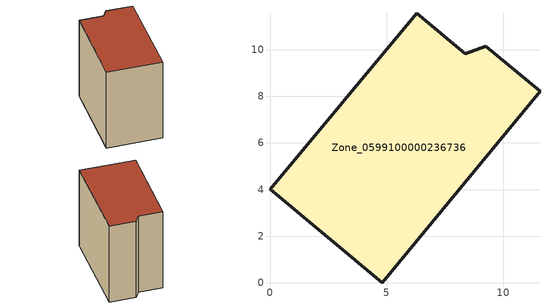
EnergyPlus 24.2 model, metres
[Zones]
Zone_0599100000236736
 floor ground (C_G): 0,4.01 6.28,11.56 8.37,9.82 9.24,10.15 11.57,8.2 4.81,0 z0
 wall outside (C_F): 9.24,10.15 8.37,9.82 6.28,11.56 0,4.01 4.81,0 11.57,8.2 9.24,10.15 z0:9.92
 roof outside (C_R): 0,4.01 4.81,0 11.57,8.2 9.24,10.15 8.37,9.82 6.28,11.56 z9.92
[BUILDING]
Pand.0599100000236736: North Axis=0; Terrain=City; Loads Convergence Tolerance Value=0.04; Temperature Convergence Tolerance Value=0.4; Solar Distribution=FullExterior; Maximum Number of Warmup Days=25; Minimum Number of Warmup Days=1
[Site:Location]
Rotterdam.The.Hague.AP_ZH_NLD Design_Conditions: Latitude=51.96; Longitude=4.45; Time Zone=1; Elevation=-4.5
[SITE:GROUNDTEMPERATURE:BUILDINGSURFACE]
18, 18, 18, 18, 18, 18, 18, 18, 18, 18, 18, 18
[MATERIAL] Thermal Absorptance=0.9; Solar Absorptance=0.7; Visible Absorptance=0.7
Name | Roughness | Thickness | Conductivity | Density | Specific Heat
G.TI.1946-1964 | MediumSmooth | 0.15 | 1 | 540 | 1210
F.TI.1946-1964 | Rough | 0.3 | 0.857143 | 1920 | 840
R.TI.1946-1964 | MediumRough | 0.2 | 0.277778 | 1500 | 1000
[CONSTRUCTION]
C_G: G.TI.1946-1964
C_F: F.TI.1946-1964
C_R: R.TI.1946-1964
[ZONE]
Zone_0599100000236736: Type=1; Multiplier=1; Ceiling Height=Autocalculate; Volume=Autocalculate; Floor Area=autocalculate; Part of Total Floor Area=Yes
[ZONEINFILTRATION:DESIGNFLOWRATE]
Infil_Zone_0599100000236736: Zone or ZoneList or Space or SpaceList=Zone_0599100000236736; Schedule=AlwaysOn; Design Flow Rate Calculation Method=Flow/Area; Flow Rate per Floor Area=0.003; Constant Term Coefficient=1; Temperature Term Coefficient=0; Velocity Term Coefficient=0; Velocity Squared Term Coefficient=0
[HVACTEMPLATE:ZONE:IDEALLOADSAIRSYSTEM]
Zone_0599100000236736: Maximum Heating Supply Air Temperature=50; Minimum Cooling Supply Air Temperature=13; Maximum Heating Supply Air Humidity Ratio=0.0156; Minimum Cooling Supply Air Humidity Ratio=0.0077; Heating Limit=NoLimit; Cooling Limit=NoLimit; Dehumidification Control Type=ConstantSensibleHeatRatio; Cooling Sensible Heat Ratio=0.7; Dehumidification Setpoint=60; Humidification Control Type=None; Humidification Setpoint=30; Outdoor Air Method=None; Outdoor Air Flow Rate per Person=0.00944; Outdoor Air Flow Rate per Zone Floor Area=0; Outdoor Air Flow Rate per Zone=0; Demand Controlled Ventilation Type=None; Outdoor Air Economizer Type=NoEconomizer; Heat Recovery Type=None; Sensible Heat Recovery Effectiveness=0.7; Latent Heat Recovery Effectiveness=0.65
[ZONECONTROL:THERMOSTAT]
ThermostatControl_Zone_0599100000236736: Zone or ZoneList=Zone_0599100000236736; Control Type Schedule=DualSetpointControlType; Control 1=Thermostat_Zone_0599100000236736; Temperature Difference Between Cutout And Setpoint=0
[THERMOSTATSETPOINT:DUALSETPOINT]
Thermostat_Zone_0599100000236736: Heating Setpoint Temperature Schedule=HeatingSetpoint_Zone_0599100000236736; Cooling Setpoint Temperature Schedule=CoolingSetpoint_Zone_0599100000236736
[SCHEDULE:COMPACT]
HeatingSetpoint_Zone_0599100000236736: Through: 12/31, For: AllDays, Until: 24:00, 21
CoolingSetpoint_Zone_0599100000236736: Through: 12/31, For: AllDays, Until: 24:00, 24
DualSetpointControlType: Through: 12/31, For: AllDays, Until: 24:00, 4
AlwaysOn: Through: 12/31, For: AllDays, Until: 24:00, 1
